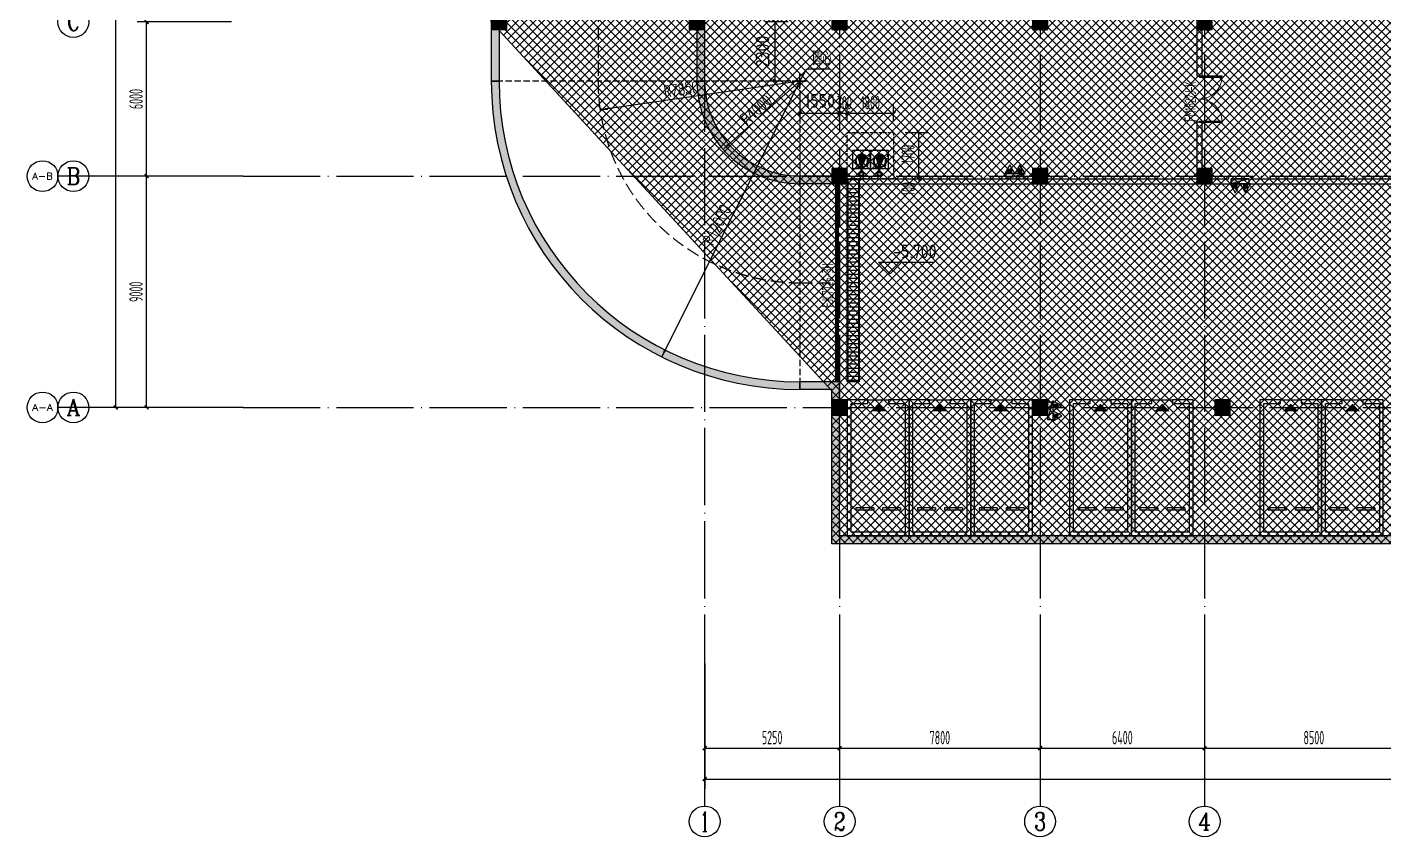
# Model space of a CAD drawing. Extents: x -473190 to 2138458, y -81875 to 2633646.
# Drawn here: x 892098 to 944880, y -65515 to -34010 of the extents above; entities that cross this region are included whole.
import ezdxf
from ezdxf.enums import TextEntityAlignment as Align

# ---------------------------------------------------------------- set-up
doc = ezdxf.new("R2010")
doc.units = 0
doc.header["$LTSCALE"] = 1000
for name, pattern in [('DASH', [0.35, 0.25, -0.1]), ('DOTE', [2.42, 2, -0.2, 0.02, -0.2]), ('排水', [1.1, 1, -0.1])]:
    doc.linetypes.add(name, pattern=pattern)
for name, color, linetype in [('00-停车位', 67, 'Continuous'), ('03小品', 2, 'Continuous'), ('A-COLUMN', 2, 'Continuous'), ('A-WALL', 2, 'Continuous'), ('A-WINDOW', 4, 'Continuous'), ('AXIS', 3, 'Continuous'), ('AXIS_TEXT', 7, 'Continuous'), ('DIM_ELEV', 3, 'Continuous'), ('DIM_LEAD', 3, 'Continuous'), ('DOOR_FIRE', 4, 'Continuous'), ('DOOR_FIRE_TEXT', 7, 'Continuous'), ('DOTE', 1, 'DOTE'), ('PROMPT', 1, 'Continuous'), ('PUB_DIM', 3, 'Continuous'), ('PUB_HATCH', 8, 'Continuous'), ('PUB_TEXT', 7, 'Continuous'), ('W-EQUIP_消火栓', 7, 'Continuous'), ('W-EQUIP_灭火器', 7, 'Continuous'), ('集水坑', 4, 'Continuous'), ('雨棚投影', 147, 'Continuous')]:
    doc.layers.add(name, color=color, linetype=linetype)
doc.layers.add('GPS-污水', color=2, linetype='排水', lineweight=40)
doc.styles.add('8B2_02', font='tssdeng.shx', dxfattribs={"width": 0.6, "bigfont": 'TSSDCHN.shx'})
doc.styles.add('_TCH_AXIS', font='COMPLEX', dxfattribs={"bigfont": 'GBCBIG'})
doc.styles.add('_TCH_DIM', font='SIMPLEX', dxfattribs={"bigfont": 'GBCBIG'})
doc.styles.add('_TCH_DIM_T3', font='tssdeng.shx', dxfattribs={"width": 0.564706, "bigfont": '@@@tssdchn.shx'})
doc.styles.add('_TCH_WINDOW', font='tssdeng.shx', dxfattribs={"width": 0.8, "height": 3.5, "bigfont": 'tssdchn.shx'})
doc.styles.add('COMPLEX', font='COMPLEX.shx', dxfattribs={"width": 0.65})
doc.styles.get("Standard").update_dxf_attribs({"font": 'gbenor.shx', "bigfont": 'gbcbig.shx'})
doc.styles.add('STANDARD_T3', font='gbenor.shx', dxfattribs={"bigfont": 'gbcbig.shx'})
doc.dimstyles.new('_TCH_ARCH&&150', dxfattribs={"dimtxt": 525, "dimasz": 150, "dimexe": 375, "dimexo": 450, "dimgap": 150, "dimtad": 1, "dimdec": 0, "dimzin": 0, "dimdsep": 46, "dimtxsty": '_TCH_DIM_T3', "dimblk": 'ARCHTICK', "dimcen": 0.09, "dimclrt": 7, "dimazin": 2, "dimtfac": 1, "dimtdec": 0, "dimtix": 1, "dimtmove": 2, "dimatfit": 3, "dimfxl": 0, "dimtolj": 1, "dimtzin": 0, "dimarcsym": 0})
doc.dimstyles.new('STANDARD&&150', dxfattribs={"dimtxt": 525, "dimasz": 150, "dimexe": 375, "dimexo": 450, "dimgap": 225, "dimtad": 1, "dimdec": 0, "dimzin": 0, "dimdsep": 46, "dimtxsty": 'STANDARD_T3', "dimblk": 'ARCHTICK', "dimcen": 0.09, "dimadec": 0, "dimazin": 0, "dimtfac": 1, "dimtdec": 0, "dimtix": 1, "dimtmove": 2, "dimatfit": 3, "dimfxl": 0, "dimtolj": 1, "dimtzin": 0, "dimarcsym": 0})

# ---------------------------------------------------------------- blocks, each defined once
blk = doc.blocks.new('车位2400x5300')
at = {"layer": '00-停车位', "color": 251}
for p, q in [((-875, -1000), (-175, -1000)), ((-875, -1100), (-875, -1000)), ((-175, -1100), (-175, -1000)), ((175, -1000), (875, -1000)), ((175, -1100), (175, -1000)), ((875, -1100), (875, -1000)), ((-875, -1100), (-175, -1100)), ((175, -1100), (875, -1100)), ((400, -5300), (-400, -5300))]:
    blk.add_line(p, q, dxfattribs=at)
blk.add_lwpolyline([(400, -5150), (400, -5300), (1200, -5300), (1200, 0), (-1200, 0), (-1200, -5300), (-400, -5300), (-400, -5150), (-1050, -5150), (-1050, -150), (1050, -150), (1050, -5150), (400, -5150)], dxfattribs=at)
blk.add_lwpolyline([(0, -5150, 0, 600, 0), (0, -4850, 600, 600, 0)], format="xyseb", dxfattribs=at)
blk = doc.blocks.new('坡道')
at = {"layer": '雨棚投影', "linetype": 'DASH', "lineweight": -3, "ltscale": 2}
blk.add_lwpolyline([(-138368, -493850), (-111768, -493850, 0.414214), (-103918, -486000), (-103918, -484450)], format="xyb", dxfattribs=at)
blk = doc.blocks.new('$SB01_1')
h = blk.add_hatch(color=256)
h.dxf.hatch_style = 1
h.paths.add_polyline_path([(-0.38, -0.32), (0.5, 0), (-0.38, 0.32)])
h.paths.add_polyline_path([(0, 0), (0, 0), (0, 0), (0, 0)], flags=24)
h.paths.add_polyline_path([(0, 0), (0, 0), (0, 0), (0, 0)], flags=24)
h.paths.add_polyline_path([(0, 0), (0, 0), (0, 0), (0, 0)], flags=24)
for p, q in [((0.5, 0), (-0.38, 0.32)), ((-0.38, 0.32), (-0.38, -0.32)), ((0.5, 0), (-0.38, -0.32))]:
    blk.add_line(p, q)
blk.add_circle((0, 0), 0.5)
at = {"flags": 1}
for tag in ['UNIT', 'WHAT', 'SPEC']:
    blk.add_attdef(tag, (0, 0), '', height=0.001, dxfattribs=at)
blk = doc.blocks.new('_ArchTick')
at = {"color": 0, "linetype": 'ByBlock', "const_width": 0.4}
blk.add_lwpolyline([(-0.5, -0.5), (0.5, 0.5)], dxfattribs=at)
blk = doc.blocks.new('*D5283')
at = {"layer": 'Defpoints', "color": 0, "transparency": 16777216}
for p in [(19584, -224418), (19584, -224518), (20560, -224418)]:
    blk.add_point(p, dxfattribs=at)
at = {"layer": 'PUB_DIM', "color": 0, "lineweight": -2, "transparency": 16777216}
for p, q in [((20560, -224418), (20560, -224268)), ((20034, -224418), (20935, -224418)), ((20034, -224518), (20935, -224518)), ((20560, -224518), (20560, -224418)), ((20560, -224518), (20560, -224668))]:
    blk.add_line(p, q, dxfattribs=at)
at = {"layer": 'PUB_DIM', "color": 0, "lineweight": -2, "transparency": 16777216, "xscale": 150, "yscale": 150, "zscale": 150}
for p, rotation in [((20560, -224418), 270), ((20560, -224518), 90)]:
    blk.add_blockref('_ArchTick', p, dxfattribs=dict(at, rotation=rotation))
at = {"layer": 'PUB_DIM', "color": 7, "transparency": 16777216, "insert": (20148, -224911), "char_height": 525, "attachment_point": 5, "rotation": 90, "style": '_TCH_DIM_T3'}
blk.add_mtext('\\A1;100', dxfattribs=at)
blk = doc.blocks.new('*D5284')
at = {"layer": 'Defpoints', "color": 0, "transparency": 16777216}
for p in [(19584, -222718), (20560, -222718), (19584, -224418)]:
    blk.add_point(p, dxfattribs=at)
at = {"layer": 'PUB_DIM', "color": 0, "lineweight": -2, "transparency": 16777216}
for p, q in [((20034, -222718), (20935, -222718)), ((20560, -224418), (20560, -222718)), ((20034, -224418), (20935, -224418))]:
    blk.add_line(p, q, dxfattribs=at)
at = {"layer": 'PUB_DIM', "color": 0, "lineweight": -2, "transparency": 16777216, "xscale": 150, "yscale": 150, "zscale": 150}
for p, rotation in [((20560, -222718), 90), ((20560, -224418), 270)]:
    blk.add_blockref('_ArchTick', p, dxfattribs=dict(at, rotation=rotation))
at = {"layer": 'PUB_DIM', "color": 7, "transparency": 16777216, "insert": (20148, -223568), "char_height": 525, "attachment_point": 5, "rotation": 90, "style": '_TCH_DIM_T3'}
blk.add_mtext('\\A1;1700', dxfattribs=at)
blk = doc.blocks.new('*D5285')
at = {"layer": 'Defpoints', "color": 0, "transparency": 16777216}
for p in [(17784, -221974), (17484, -222718), (17784, -222718)]:
    blk.add_point(p, dxfattribs=at)
at = {"layer": 'PUB_DIM', "color": 0, "lineweight": -2, "transparency": 16777216}
for p, q in [((17484, -222268), (17484, -221599)), ((17784, -222268), (17784, -221599)), ((17484, -221974), (17334, -221974)), ((17484, -221974), (17784, -221974)), ((17784, -221974), (17934, -221974))]:
    blk.add_line(p, q, dxfattribs=at)
at = {"layer": 'PUB_DIM', "color": 0, "lineweight": -2, "transparency": 16777216, "xscale": 150, "yscale": 150, "zscale": 150}
blk.add_blockref('_ArchTick', (17484, -221974), dxfattribs=at)
at = {"layer": 'PUB_DIM', "color": 0, "lineweight": -2, "transparency": 16777216, "xscale": 150, "yscale": 150, "zscale": 150, "rotation": 180}
blk.add_blockref('_ArchTick', (17784, -221974), dxfattribs=at)
at = {"layer": 'PUB_DIM', "color": 7, "transparency": 16777216, "insert": (17666, -221561), "char_height": 525, "attachment_point": 5, "style": '_TCH_DIM_T3'}
blk.add_mtext('\\A1;300', dxfattribs=at)
blk = doc.blocks.new('*D5286')
at = {"layer": 'Defpoints', "color": 0, "transparency": 16777216}
for p in [(19584, -221974), (17784, -222718), (19584, -222718)]:
    blk.add_point(p, dxfattribs=at)
at = {"layer": 'PUB_DIM', "color": 0, "lineweight": -2, "transparency": 16777216}
for p, q in [((17784, -222268), (17784, -221599)), ((19584, -222268), (19584, -221599)), ((17784, -221974), (19584, -221974))]:
    blk.add_line(p, q, dxfattribs=at)
at = {"layer": 'PUB_DIM', "color": 0, "lineweight": -2, "transparency": 16777216, "xscale": 150, "yscale": 150, "zscale": 150, "rotation": 180}
blk.add_blockref('_ArchTick', (17784, -221974), dxfattribs=at)
at = {"layer": 'PUB_DIM', "color": 0, "lineweight": -2, "transparency": 16777216, "xscale": 150, "yscale": 150, "zscale": 150}
blk.add_blockref('_ArchTick', (19584, -221974), dxfattribs=at)
at = {"layer": 'PUB_DIM', "color": 7, "transparency": 16777216, "insert": (18684, -221561), "char_height": 525, "attachment_point": 5, "style": '_TCH_DIM_T3'}
blk.add_mtext('\\A1;1800', dxfattribs=at)
blk = doc.blocks.new('$TwtSys$00000434')
for p, q in [((-0.5, 0.5), (-0.5, -0.5)), ((-0.5, -0.5), (0.5, 0.5)), ((0.5, 0.5), (-0.5, 0.5)), ((0.5, -0.5), (0.5, 0.5)), ((-0.5, -0.5), (0.5, -0.5))]:
    blk.add_line(p, q)
blk.add_solid([(0.5, -0.5), (0.5, 0.5), (-0.5, -0.5)])
blk = doc.blocks.new('$TwtSys$00000546')
h = blk.add_hatch()
h.set_pattern_fill('ANSI31', color=256, scale=200, style=0)
h.set_pattern_definition([(45, (-38543.802, -6670.83), (-17.67767, 17.67767), [])])
h.paths.add_polyline_path([(-65, 174), (65, 174), (65, 44), (-65, 44)])
for points in [[(0, 344), (-198, 0), (198, 0)], [(-65, 174), (65, 174), (65, 44), (-65, 44)]]:
    blk.add_lwpolyline(points, close=True)
blk = doc.blocks.new('_AXISO')
blk.add_circle((0, 0), 0.5)
at = {"layer": 'AXIS_TEXT', "style": 'COMPLEX', "width": 1.041667}
blk.add_attdef('A', text='', height=0.56, dxfattribs=at).set_placement((-0.25, -0.28), (0.25, -0.28), align=Align.FIT)
blk = doc.blocks.new('ADFASDF')
h = blk.add_hatch()
h.set_pattern_fill('ANSI37', color=8, scale=150)
h.set_pattern_definition([(45, (0, 0), (-168.3798, 168.3798), []), (135, (0, 0), (-168.3798, -168.3798), [])])
h.paths.add_polyline_path([(521397, 239186), (521397, 224886), (539697, 224886), (539697, 169261), (524947, 169261), (524947, 171211), (527822, 171211), (527922, 176611), (501318, 176611), (501125, 109884), (530547, 109887), (530547, 107449), (538188, 100503), (536147, 98236), (540086, 94690), (517812, 69953), (517812, 59790), (482108, 20136), (405247, 20136), (405247, 26086), (391997, 40436), (391997, 64736), (399997, 64738), (399997, 239186), (409022, 239186)])
blk.add_lwpolyline([(539697, 224886), (539697, 169261), (524947, 169261), (524947, 171211), (527822, 171211), (527922, 176611), (501318, 176611), (501125, 109884), (530547, 109887), (530547, 107449), (538188, 100503), (536147, 98236), (540086, 94690), (517812, 69953), (517812, 59790), (482108, 20136), (405247, 20136), (405247, 26086), (391997, 40436), (391997, 64736), (399997, 64738), (399997, 239186)])
blk = doc.blocks.new('*D1825')
at = {"layer": 'AXIS', "color": 0, "lineweight": -2, "transparency": 16777216}
for p, q in [((900048, -39808), (896373, -39808)), ((896748, -48808), (896748, -39808)), ((900048, -48808), (896373, -48808))]:
    blk.add_line(p, q, dxfattribs=at)
at = {"layer": 'Defpoints', "color": 0, "transparency": 16777216}
for p in [(896748, -39808), (900498, -39808), (900498, -48808)]:
    blk.add_point(p, dxfattribs=at)
at = {"layer": 'AXIS', "color": 0, "lineweight": -2, "transparency": 16777216, "xscale": 150, "yscale": 150, "zscale": 150}
for p, rotation in [((896748, -39808), 90), ((896748, -48808), 270)]:
    blk.add_blockref('_ArchTick', p, dxfattribs=dict(at, rotation=rotation))
at = {"layer": 'AXIS', "color": 7, "transparency": 16777216, "insert": (896336, -44308), "char_height": 525, "attachment_point": 5, "rotation": 90, "style": '_TCH_DIM_T3'}
blk.add_mtext('\\A1;9000', dxfattribs=at)
blk = doc.blocks.new('*D1826')
at = {"layer": 'AXIS', "color": 0, "lineweight": -2, "transparency": 16777216}
for p, q in [((900048, -33808), (896373, -33808)), ((896748, -39808), (896748, -33808)), ((900048, -39808), (896373, -39808))]:
    blk.add_line(p, q, dxfattribs=at)
at = {"layer": 'Defpoints', "color": 0, "transparency": 16777216}
for p in [(896748, -33808), (900498, -33808), (900498, -39808)]:
    blk.add_point(p, dxfattribs=at)
at = {"layer": 'AXIS', "color": 0, "lineweight": -2, "transparency": 16777216, "xscale": 150, "yscale": 150, "zscale": 150}
for p, rotation in [((896748, -33808), 90), ((896748, -39808), 270)]:
    blk.add_blockref('_ArchTick', p, dxfattribs=dict(at, rotation=rotation))
at = {"layer": 'AXIS', "color": 7, "transparency": 16777216, "insert": (896336, -36808), "char_height": 525, "attachment_point": 5, "rotation": 90, "style": '_TCH_DIM_T3'}
blk.add_mtext('\\A1;6000', dxfattribs=at)
blk = doc.blocks.new('*D1849')
at = {"layer": 'AXIS', "color": 0, "lineweight": -2, "transparency": 16777216}
for p, q in [((900048, 159642), (895173, 159642)), ((895548, -48808), (895548, 159642)), ((900048, -48808), (895173, -48808))]:
    blk.add_line(p, q, dxfattribs=at)
at = {"layer": 'Defpoints', "color": 0, "transparency": 16777216}
for p in [(895548, 159642), (900498, 159642), (900498, -48808)]:
    blk.add_point(p, dxfattribs=at)
at = {"layer": 'AXIS', "color": 0, "lineweight": -2, "transparency": 16777216, "xscale": 150, "yscale": 150, "zscale": 150}
for p, rotation in [((895548, 159642), 90), ((895548, -48808), 270)]:
    blk.add_blockref('_ArchTick', p, dxfattribs=dict(at, rotation=rotation))
at = {"layer": 'AXIS', "color": 7, "transparency": 16777216, "insert": (895136, 55417), "char_height": 525, "attachment_point": 5, "rotation": 90, "style": '_TCH_DIM_T3'}
blk.add_mtext('\\A1;208450', dxfattribs=at)
blk = doc.blocks.new('*D1850')
at = {"layer": 'AXIS', "color": 0, "lineweight": -2, "transparency": 16777216}
for p, q in [((918457, -58765), (918457, -63640)), ((1119857, -58765), (1119857, -63640)), ((918457, -63265), (1119857, -63265))]:
    blk.add_line(p, q, dxfattribs=at)
at = {"layer": 'Defpoints', "color": 0, "transparency": 16777216}
for p in [(918457, -58315), (1119857, -58315), (1119857, -63265)]:
    blk.add_point(p, dxfattribs=at)
at = {"layer": 'AXIS', "color": 0, "lineweight": -2, "transparency": 16777216, "xscale": 150, "yscale": 150, "zscale": 150, "rotation": 180}
blk.add_blockref('_ArchTick', (918457, -63265), dxfattribs=at)
at = {"layer": 'AXIS', "color": 0, "lineweight": -2, "transparency": 16777216, "xscale": 150, "yscale": 150, "zscale": 150}
blk.add_blockref('_ArchTick', (1119857, -63265), dxfattribs=at)
at = {"layer": 'AXIS', "color": 7, "transparency": 16777216, "insert": (1019157, -62853), "char_height": 525, "attachment_point": 5, "style": '_TCH_DIM_T3'}
blk.add_mtext('\\A1;201400', dxfattribs=at)
blk = doc.blocks.new('*D1883')
at = {"layer": 'AXIS', "color": 0, "lineweight": -2, "transparency": 16777216}
for p, q in [((918457, -58765), (918457, -62440)), ((923707, -58765), (923707, -62440)), ((918457, -62065), (923707, -62065))]:
    blk.add_line(p, q, dxfattribs=at)
at = {"layer": 'Defpoints', "color": 0, "transparency": 16777216}
for p in [(918457, -58315), (923707, -58315), (923707, -62065)]:
    blk.add_point(p, dxfattribs=at)
at = {"layer": 'AXIS', "color": 0, "lineweight": -2, "transparency": 16777216, "xscale": 150, "yscale": 150, "zscale": 150, "rotation": 180}
blk.add_blockref('_ArchTick', (918457, -62065), dxfattribs=at)
at = {"layer": 'AXIS', "color": 0, "lineweight": -2, "transparency": 16777216, "xscale": 150, "yscale": 150, "zscale": 150}
blk.add_blockref('_ArchTick', (923707, -62065), dxfattribs=at)
at = {"layer": 'AXIS', "color": 7, "transparency": 16777216, "insert": (921082, -61653), "char_height": 525, "attachment_point": 5, "style": '_TCH_DIM_T3'}
blk.add_mtext('\\A1;5250', dxfattribs=at)
blk = doc.blocks.new('*D1884')
at = {"layer": 'AXIS', "color": 0, "lineweight": -2, "transparency": 16777216}
for p, q in [((923707, -58765), (923707, -62440)), ((931507, -58765), (931507, -62440)), ((923707, -62065), (931507, -62065))]:
    blk.add_line(p, q, dxfattribs=at)
at = {"layer": 'Defpoints', "color": 0, "transparency": 16777216}
for p in [(923707, -58315), (931507, -58315), (931507, -62065)]:
    blk.add_point(p, dxfattribs=at)
at = {"layer": 'AXIS', "color": 0, "lineweight": -2, "transparency": 16777216, "xscale": 150, "yscale": 150, "zscale": 150, "rotation": 180}
blk.add_blockref('_ArchTick', (923707, -62065), dxfattribs=at)
at = {"layer": 'AXIS', "color": 0, "lineweight": -2, "transparency": 16777216, "xscale": 150, "yscale": 150, "zscale": 150}
blk.add_blockref('_ArchTick', (931507, -62065), dxfattribs=at)
at = {"layer": 'AXIS', "color": 7, "transparency": 16777216, "insert": (927607, -61653), "char_height": 525, "attachment_point": 5, "style": '_TCH_DIM_T3'}
blk.add_mtext('\\A1;7800', dxfattribs=at)
blk = doc.blocks.new('*D1885')
at = {"layer": 'AXIS', "color": 0, "lineweight": -2, "transparency": 16777216}
for p, q in [((931507, -58765), (931507, -62440)), ((937907, -58765), (937907, -62440)), ((931507, -62065), (937907, -62065))]:
    blk.add_line(p, q, dxfattribs=at)
at = {"layer": 'Defpoints', "color": 0, "transparency": 16777216}
for p in [(931507, -58315), (937907, -58315), (937907, -62065)]:
    blk.add_point(p, dxfattribs=at)
at = {"layer": 'AXIS', "color": 0, "lineweight": -2, "transparency": 16777216, "xscale": 150, "yscale": 150, "zscale": 150, "rotation": 180}
blk.add_blockref('_ArchTick', (931507, -62065), dxfattribs=at)
at = {"layer": 'AXIS', "color": 0, "lineweight": -2, "transparency": 16777216, "xscale": 150, "yscale": 150, "zscale": 150}
blk.add_blockref('_ArchTick', (937907, -62065), dxfattribs=at)
at = {"layer": 'AXIS', "color": 7, "transparency": 16777216, "insert": (934707, -61653), "char_height": 525, "attachment_point": 5, "style": '_TCH_DIM_T3'}
blk.add_mtext('\\A1;6400', dxfattribs=at)
blk = doc.blocks.new('*D1886')
at = {"layer": 'AXIS', "color": 0, "lineweight": -2, "transparency": 16777216}
for p, q in [((937907, -58765), (937907, -62440)), ((946407, -58765), (946407, -62440)), ((937907, -62065), (946407, -62065))]:
    blk.add_line(p, q, dxfattribs=at)
at = {"layer": 'Defpoints', "color": 0, "transparency": 16777216}
for p in [(937907, -58315), (946407, -58315), (946407, -62065)]:
    blk.add_point(p, dxfattribs=at)
at = {"layer": 'AXIS', "color": 0, "lineweight": -2, "transparency": 16777216, "xscale": 150, "yscale": 150, "zscale": 150, "rotation": 180}
blk.add_blockref('_ArchTick', (937907, -62065), dxfattribs=at)
at = {"layer": 'AXIS', "color": 0, "lineweight": -2, "transparency": 16777216, "xscale": 150, "yscale": 150, "zscale": 150}
blk.add_blockref('_ArchTick', (946407, -62065), dxfattribs=at)
at = {"layer": 'AXIS', "color": 7, "transparency": 16777216, "insert": (942157, -61653), "char_height": 525, "attachment_point": 5, "style": '_TCH_DIM_T3'}
blk.add_mtext('\\A1;8500', dxfattribs=at)
blk = doc.blocks.new('*D1912')
at = {"layer": 'AXIS', "color": 0, "lineweight": -2, "transparency": 16777216}
for p, q in [((900048, -39808), (896373, -39808)), ((896748, -48808), (896748, -39808)), ((900048, -48808), (896373, -48808))]:
    blk.add_line(p, q, dxfattribs=at)
at = {"layer": 'Defpoints', "color": 0, "transparency": 16777216}
for p in [(896748, -39808), (900498, -39808), (900498, -48808)]:
    blk.add_point(p, dxfattribs=at)
at = {"layer": 'AXIS', "color": 0, "lineweight": -2, "transparency": 16777216, "xscale": 150, "yscale": 150, "zscale": 150}
for p, rotation in [((896748, -39808), 90), ((896748, -48808), 270)]:
    blk.add_blockref('_ArchTick', p, dxfattribs=dict(at, rotation=rotation))
at = {"layer": 'AXIS', "color": 7, "transparency": 16777216, "insert": (896336, -44308), "char_height": 525, "attachment_point": 5, "rotation": 90, "style": '_TCH_DIM_T3'}
blk.add_mtext('\\A1;9000', dxfattribs=at)
blk = doc.blocks.new('*D1913')
at = {"layer": 'AXIS', "color": 0, "lineweight": -2, "transparency": 16777216}
for p, q in [((900048, -33808), (896373, -33808)), ((896748, -39808), (896748, -33808)), ((900048, -39808), (896373, -39808))]:
    blk.add_line(p, q, dxfattribs=at)
at = {"layer": 'Defpoints', "color": 0, "transparency": 16777216}
for p in [(896748, -33808), (900498, -33808), (900498, -39808)]:
    blk.add_point(p, dxfattribs=at)
at = {"layer": 'AXIS', "color": 0, "lineweight": -2, "transparency": 16777216, "xscale": 150, "yscale": 150, "zscale": 150}
for p, rotation in [((896748, -33808), 90), ((896748, -39808), 270)]:
    blk.add_blockref('_ArchTick', p, dxfattribs=dict(at, rotation=rotation))
at = {"layer": 'AXIS', "color": 7, "transparency": 16777216, "insert": (896336, -36808), "char_height": 525, "attachment_point": 5, "rotation": 90, "style": '_TCH_DIM_T3'}
blk.add_mtext('\\A1;6000', dxfattribs=at)
blk = doc.blocks.new('*D1936')
at = {"layer": 'AXIS', "color": 0, "lineweight": -2, "transparency": 16777216}
for p, q in [((900048, 152192), (895173, 152192)), ((895548, -48808), (895548, 152192)), ((900048, -48808), (895173, -48808))]:
    blk.add_line(p, q, dxfattribs=at)
at = {"layer": 'Defpoints', "color": 0, "transparency": 16777216}
for p in [(895548, 152192), (900498, 152192), (900498, -48808)]:
    blk.add_point(p, dxfattribs=at)
at = {"layer": 'AXIS', "color": 0, "lineweight": -2, "transparency": 16777216, "xscale": 150, "yscale": 150, "zscale": 150}
for p, rotation in [((895548, 152192), 90), ((895548, -48808), 270)]:
    blk.add_blockref('_ArchTick', p, dxfattribs=dict(at, rotation=rotation))
at = {"layer": 'AXIS', "color": 7, "transparency": 16777216, "insert": (895136, 51692), "char_height": 525, "attachment_point": 5, "rotation": 90, "style": '_TCH_DIM_T3'}
blk.add_mtext('\\A1;201000', dxfattribs=at)
blk = doc.blocks.new('*D1989')
at = {"layer": 'Defpoints', "color": 0, "transparency": 16777216}
for p in [(922157, -36108), (923707, -36108), (923707, -37363)]:
    blk.add_point(p, dxfattribs=at)
at = {"layer": 'PUB_DIM', "color": 0, "lineweight": -2, "transparency": 16777216}
for p, q in [((922157, -36558), (922157, -37738)), ((923707, -36558), (923707, -37738)), ((922157, -37363), (923707, -37363))]:
    blk.add_line(p, q, dxfattribs=at)
at = {"layer": 'PUB_DIM', "color": 0, "lineweight": -2, "transparency": 16777216, "xscale": 150, "yscale": 150, "zscale": 150, "rotation": 180}
blk.add_blockref('_ArchTick', (922157, -37363), dxfattribs=at)
at = {"layer": 'PUB_DIM', "color": 0, "lineweight": -2, "transparency": 16777216, "xscale": 150, "yscale": 150, "zscale": 150}
blk.add_blockref('_ArchTick', (923707, -37363), dxfattribs=at)
at = {"layer": 'PUB_DIM', "color": 0, "transparency": 16777216, "insert": (922932, -36876), "char_height": 525, "attachment_point": 5, "style": 'STANDARD_T3'}
blk.add_mtext('\\A1;1550', dxfattribs=at)
blk = doc.blocks.new('*D1990')
at = {"layer": 'Defpoints', "color": 0, "transparency": 16777216}
for p in [(921194, -33808), (922157, -33808), (922157, -36108)]:
    blk.add_point(p, dxfattribs=at)
at = {"layer": 'PUB_DIM', "color": 0, "lineweight": -2, "transparency": 16777216}
for p, q in [((921707, -33808), (920819, -33808)), ((921194, -36108), (921194, -33808)), ((921707, -36108), (920819, -36108))]:
    blk.add_line(p, q, dxfattribs=at)
at = {"layer": 'PUB_DIM', "color": 0, "lineweight": -2, "transparency": 16777216, "xscale": 150, "yscale": 150, "zscale": 150}
for p, rotation in [((921194, -33808), 90), ((921194, -36108), 270)]:
    blk.add_blockref('_ArchTick', p, dxfattribs=dict(at, rotation=rotation))
at = {"layer": 'PUB_DIM', "color": 0, "transparency": 16777216, "insert": (920707, -34958), "char_height": 525, "attachment_point": 5, "rotation": 90, "style": 'STANDARD_T3'}
blk.add_mtext('\\A1;2300', dxfattribs=at)
blk = doc.blocks.new('$DorLib2D$00000213')
at = {"color": 0, "linetype": 'DASH', "const_width": 0.02}
blk.add_lwpolyline([(0.5, 0), (-0.5, 0)], dxfattribs=at)
blk = doc.blocks.new('$DorLib2D$00000002')
for p, q in [((-0.5, 0), (-0.5, 0.4875)), ((-0.475, 0.4875), (-0.5, 0.4875)), ((-0.475, 0), (-0.475, 0.4875)), ((0.475, 0), (0.475, 0.4875)), ((0.475, 0.4875), (0.5, 0.4875)), ((0.5, 0), (0.5, 0.4875)), ((-0.5, 0), (-0.475, 0)), ((0.5, 0), (0.475, 0))]:
    blk.add_line(p, q)
at = {"lineweight": 13}
for centre, start, end in [((-0.4875, 0), 0, 88.53072), ((0.4875, 0), 91.46928, 180)]:
    blk.add_arc(centre, 0.4875, start, end, dxfattribs=at)
blk = doc.blocks.new('_FZH')
blk.add_lwpolyline([(-0.5, -0.5), (0.5, -0.5), (0.5, 0.5), (-0.5, 0.5)], close=True)
at = {"layer": 'PUB_HATCH'}
blk.add_solid([(-0.5, -0.5), (0.5, -0.5), (-0.5, 0.5), (0.5, 0.5)], dxfattribs=at)
blk = doc.blocks.new('A$C3672542B')
at = {"layer": '03小品'}
h = blk.add_hatch(dxfattribs=at)
h.set_pattern_fill('ANSI31', color=8, scale=100, angle=495, style=0)
h.set_pattern_definition([(180, (-748962.22, 2860549.76), (-1e-13, -158.75), [])])
h.paths.add_polyline_path([(17813.7, -232388.2), (18213.7, -232388.2), (18213.7, -224748.2), (17813.7, -224748.2)])
at = {"layer": '03小品', "color": 4}
blk.add_lwpolyline([(18243.7, -226051.2), (18243.7, -232418.2), (17783.7, -232418.2), (17783.7, -224518.2), (18243.7, -224518.2), (18243.7, -226051.2)], dxfattribs=at)
blk.add_lwpolyline([(18213.7, -226051.2), (18213.7, -232388.2), (17813.7, -232388.2), (17813.7, -224548.2), (18213.7, -224548.2)], close=True, dxfattribs=at)
at = {"layer": 'GPS-污水', "linetype": '排水'}
for p, q in [((18333.7, -224263.2), (18333.7, -224061.4)), ((19033.7, -224263.2), (19033.7, -224061.4))]:
    blk.add_line(p, q, dxfattribs=at)
for centre in [(18333.7, -224338.2), (19033.7, -224338.2)]:
    blk.add_circle(centre, 75, dxfattribs=at)
at = {"layer": '集水坑', "linetype": 'DASH', "ltscale": 0.5}
blk.add_lwpolyline([(17783.7, -222718.2), (19583.7, -222718.2), (19583.7, -224518.2), (17783.7, -224518.2)], close=True, dxfattribs=at)
at = {"layer": '集水坑', "linetype": 'Continuous', "ltscale": 0.5}
for points in [[(18683.7, -223418.2), (17983.7, -223418.2), (17983.7, -224118.2), (18683.7, -224118.2)], [(19383.7, -223418.2), (18683.7, -223418.2), (18683.7, -224118.2), (19383.7, -224118.2)]]:
    blk.add_lwpolyline(points, close=True, dxfattribs=at)
at = {"layer": '集水坑', "linetype": 'DASH', "ltscale": 0.5}
for points in [[(17983.7, -224124.2), (18579.5, -224020.1), (18683.7, -223424.2)], [(18683.7, -224118.2), (19279.5, -224014), (19383.7, -223418.2)]]:
    blk.add_lwpolyline(points, dxfattribs=at)
at = {"layer": 'GPS-污水', "linetype": '排水', "xscale": -480.0000000000002, "yscale": 480.0000000000002, "zscale": 480.0000000000002, "rotation": 86.25353747292927}
for p in [(18347.2, -223821.9, 0), (19047.2, -223821.9, 0)]:
    blk.add_blockref('$SB01_1', p, dxfattribs=at)
at = {"layer": 'PUB_DIM'}
for base, p1, p2, angle, picture, middle in [((17783.7, -221973.8), (17483.7, -222718.2), (17783.7, -222718.2), 0, '*D5285', (17665.9, -221561.3)), ((20560.1, -224418.2), (19583.7, -224518.2), (19583.7, -224418.2), 90, '*D5283', (20147.6, -224910.5))]:
    dim = blk.add_linear_dim(base=base, p1=p1, p2=p2, angle=angle, dimstyle='_TCH_ARCH&&150', dxfattribs=at)
    dim.commit()
    dim.dimension.update_dxf_attribs({"geometry": picture, "text_midpoint": middle, "dimtype": 161})
for p1, distance, picture, middle in [((17783.7, -222718.2), 744.4, '*D5286', (18683.7, -221561.3)), ((19583.7, -224418.2), -976.4, '*D5284', (20147.6, -223568.2))]:
    dim = blk.add_aligned_dim(p1=p1, p2=(19583.7, -222718.2), distance=distance, dimstyle='_TCH_ARCH&&150', dxfattribs=at)
    dim.commit()
    dim.dimension.update_dxf_attribs({"geometry": picture, "text_midpoint": middle})

msp = doc.modelspace()

# ---------------------------------------------------------------- hatches: boundary and pattern name
at = {"layer": 'PUB_HATCH'}
for points in [[(910456.7, -34107.6), (910156.7, -34107.6), (910156.7, -36107.6), (910456.7, -36107.6)], [(918456.7, -34107.6), (918156.7, -34107.6), (918156.7, -36107.6), (918456.7, -36107.6)], [(910456.7, -36107.6), (910156.7, -36107.6, 0.4142136), (922156.7, -48107.6), (922156.7, -47807.6, -0.4142136)], [(910456.7, -36107.6), (910156.7, -36107.6, 0.4142136), (922156.7, -48107.6), (922156.7, -47807.6, -0.4142136)], [(918456.7, -36107.6), (918156.7, -36107.6, 0.4142136), (922156.7, -40107.6), (922156.7, -39807.6, -0.4142136)], [(918456.7, -36107.6), (918156.7, -36107.6, 0.4142136), (922156.7, -40107.6), (922156.7, -39807.6, -0.4142136)], [(923406.7, -40107.6), (923406.7, -39807.6), (922156.7, -39807.6), (922156.7, -40107.6)], [(923406.7, -48107.6), (923706.7, -47807.6), (922156.7, -47807.6), (922156.7, -48107.6)], [(923406.7, -48507.6), (923706.7, -48507.6), (923706.7, -47807.6), (923406.7, -48107.6)], [(923706.7, -49107.6), (923406.7, -49107.6), (923406.7, -54107.6), (923706.7, -53807.6)], [(968406.7, -54107.6), (968406.7, -53807.6), (923706.7, -53807.6), (923406.7, -54107.6)]]:
    msp.add_hatch(color=256, dxfattribs=at).paths.add_polyline_path(points)

# ---------------------------------------------------------------- linework, layer by layer
at = {"linetype": 'DASH'}
for points in [[(922156.7, -36107.6), (910456.7, -36115.9)], [(922156.7, -36107.6), (922156.7, -47807.6)]]:
    msp.add_lwpolyline(points, dxfattribs=at)
at = {"layer": 'A-WALL'}
for p, q in [((910156.7, -34107.6), (910156.7, -36107.6)), ((910456.7, -34107.6), (910456.7, -36107.6)), ((918156.7, -34107.6), (918156.7, -36107.6)), ((918456.7, -34107.6), (918456.7, -36107.6)), ((937606.7, -34107.6), (937606.7, -35907.6)), ((937806.7, -35907.6), (937806.7, -34107.6)), ((910456.7, -36107.6), (910156.7, -36107.6)), ((910156.7, -36107.6), (910456.7, -36107.6)), ((918456.7, -36107.6), (918156.7, -36107.6)), ((918156.7, -36107.6), (918456.7, -36107.6)), ((937606.7, -35907.6), (937806.7, -35907.6)), ((937806.7, -37707.6), (937606.7, -37707.6)), ((937606.7, -37707.6), (937606.7, -39507.6)), ((937806.7, -39507.6), (937806.7, -37707.6)), ((922156.7, -39807.6), (922156.7, -40107.6)), ((922156.7, -40107.6), (922156.7, -39807.6)), ((923406.7, -39807.6), (922156.7, -39807.6)), ((923406.7, -40107.6), (922156.7, -40107.6)), ((924006.7, -39907.6), (931206.7, -39907.6)), ((924006.7, -40107.6), (931206.7, -40107.6)), ((931806.7, -39907.6), (937606.7, -39907.6)), ((931806.7, -40107.6), (937606.7, -40107.6)), ((938206.7, -39907.6), (938844.7, -39907.6)), ((938206.7, -40107.6), (938944.7, -40107.6)), ((938844.7, -39907.6), (938844.7, -39807.6)), ((938844.7, -39807.6), (939744.7, -39807.6)), ((938944.7, -40107.6), (938944.7, -39907.6)), ((938944.7, -39907.6), (939644.7, -39907.6)), ((939644.7, -40107.6), (939644.7, -39907.6)), ((939644.7, -40107.6), (946006.7, -40107.6)), ((939744.7, -39907.6), (939744.7, -39807.6)), ((939744.7, -39907.6), (946006.7, -39907.6)), ((923706.7, -47807.6), (922156.7, -47807.6)), ((922156.7, -47807.6), (922156.7, -48107.6)), ((922156.7, -48107.6), (922156.7, -47807.6)), ((923706.7, -47807.6), (923506.7, -47807.6)), ((923706.7, -48507.6), (923706.7, -47807.6)), ((923406.7, -48107.6), (922156.7, -48107.6)), ((923406.7, -48507.6), (923406.7, -48107.6)), ((923406.7, -54107.6), (923406.7, -49107.6)), ((923706.7, -53807.6), (923706.7, -49107.6)), ((968406.7, -53807.6), (923706.7, -53807.6)), ((968406.7, -54107.6), (923406.7, -54107.6))]:
    msp.add_line(p, q, dxfattribs=at)
for radius in [12000, 12000, 11700, 11700, 4000, 4000, 3700, 3700]:
    msp.add_arc((922156.7, -36107.6), radius, 180, 270, dxfattribs=at)
at = {"layer": 'AXIS'}
for p, q in [((900498, -39807.6), (893298, -39807.6)), ((900498, -39807.6), (894498, -39807.6)), ((900498, -48807.6), (893298, -48807.6)), ((900498, -48807.6), (894498, -48807.6)), ((918456.7, -58315.4), (918456.7, -64315.4)), ((923706.7, -58315.4), (923706.7, -64315.4)), ((931506.7, -58315.4), (931506.7, -64315.4)), ((937906.7, -58315.4), (937906.7, -64315.4))]:
    msp.add_line(p, q, dxfattribs=at)
for centre in [(893898, -33807.6), (893898, -39807.6), (893898, -48807.6)]:
    msp.add_circle(centre, 600, dxfattribs=at)
at = {"layer": 'DIM_ELEV'}
for p, q in [((925672.4, -43602.4), (925222.4, -43152.4)), ((925222.4, -43152.4), (927366.6, -43152.4)), ((925672.4, -43602.4), (926122.4, -43152.4))]:
    msp.add_line(p, q, dxfattribs=at)
at = {"layer": 'DIM_LEAD'}
for p, q in [((922156.7, -36107.6), (922426.9, -35635.4)), ((922156.7, -36332.6), (922156.7, -35882.6)), ((922426.9, -35635.4), (923344.1, -35635.4)), ((921931.7, -36107.6), (922381.7, -36107.6))]:
    msp.add_line(p, q, dxfattribs=at)
at = {"layer": 'DOTE', "color": 127, "linetype": 'DOTE', "ltscale": 1.5}
for p, q in [((918456.7, 171823.5), (918456.7, -58315.4)), ((923706.7, 171823.5), (923706.7, -58315.4)), ((931506.7, 171823.5), (931506.7, -58315.4)), ((937906.7, 171823.5), (937906.7, -58315.4))]:
    msp.add_line(p, q, dxfattribs=at)
at = {"layer": 'DOTE', "color": 16, "linetype": 'DOTE', "ltscale": 1.5}
for p, q in [((900498, -39807.6), (1024406.7, -39807.6)), ((900498, -48807.6), (1024406.7, -48807.6))]:
    msp.add_line(p, q, dxfattribs=at)
at = {"layer": 'PROMPT'}
for p, q in [((923687.7, -53826.6), (923725.7, -53788.6)), ((923687.7, -53788.6), (923725.7, -53826.6))]:
    msp.add_line(p, q, dxfattribs=at)
msp.add_lwpolyline([(923687.7, -53826.6), (923725.7, -53826.6), (923725.7, -53788.6), (923687.7, -53788.6)], close=True, dxfattribs=at)
at = {"layer": 'PUB_DIM'}
for points in [[(922156.7, -36407.6), (922156.7, -36107.6), (922156.7, -35807.6)], [(922156.7, -36107.6), (914684.3, -37186.9), (914387.3, -37229.8)], [(922156.7, -36107.6), (916920.4, -46570.5), (916786.2, -46838.8)], [(922156.7, -36107.6), (919395.1, -38570), (919171.1, -38769.7)], [(922456.7, -36107.6), (922156.7, -36107.6), (921856.7, -36107.6)]]:
    msp.add_lwpolyline(points, dxfattribs=at)
for points in [[(914684.3, -37186.9, 99, 0, 0), (914387.3, -37229.8, 0, 0, 0)], [(919395.1, -38570, 99, 0, 0), (919171.1, -38769.7, 0, 0, 0)], [(916920.4, -46570.5, 99, 0, 0), (916786.2, -46838.8, 0, 0, 0)]]:
    msp.add_lwpolyline(points, format="xyseb", dxfattribs=at)

# ---------------------------------------------------------------- block references
for name, p in [('A$C3672542B', (906223, 184610.6)), ('ADFASDF', (518159.5, -74243.9))]:
    msp.add_blockref(name, p)
at = {"rotation": 270}
msp.add_blockref('坡道', (1408157.1, -147875.2), dxfattribs=at)
at = {"layer": '00-停车位', "rotation": 180}
for p in [(925206.7, -53807.6), (927606.7, -53807.6), (930006.7, -53807.6), (933856.7, -53807.6), (936256.7, -53807.6), (941256.7, -53807.6), (943656.7, -53807.6)]:
    msp.add_blockref('车位2400x5300', p, dxfattribs=at)
at = {"layer": 'A-COLUMN', "xscale": 600, "yscale": 600, "zscale": 600, "rotation": 90}
for p in [(910456.7, -33807.6), (918156.7, -33807.6), (923706.7, -33807.6), (931506.7, -33807.6), (937906.7, -33807.6), (923706.7, -39807.6), (931506.7, -39807.6), (937906.7, -39807.6), (923706.7, -48807.6), (931506.7, -48807.6), (938606.7, -48807.6)]:
    msp.add_blockref('_FZH', p, dxfattribs=at)
at = {"layer": 'A-WINDOW'}
ref = msp.add_blockref('$DorLib2D$00000002', (937706.7, -36807.6), dxfattribs=dict(at, xscale=-1800, yscale=-1800, zscale=200, rotation=90))
ref.add_attrib('A', 'FM1822J-K', (937569.7, -37670.3), dxfattribs={"layer": 'DOOR_FIRE_TEXT', "height": 446.25, "rotation": 90, "style": '_TCH_WINDOW', "width": 0.564706})
at = {"layer": 'AXIS'}
ref = msp.add_blockref('_AXISO', (892698, -39807.6), dxfattribs=dict(at, xscale=1200, yscale=1200, zscale=1200))
ref.add_attrib('A', 'A-B', dxfattribs={"layer": 'AXIS_TEXT', "height": 261.89, "style": '_TCH_AXIS'}).set_placement((892299, -39938.6), (893097.1, -39938.6), align=Align.FIT)
ref = msp.add_blockref('_AXISO', (892698, -48807.6), dxfattribs=dict(at, xscale=1200, yscale=1200, zscale=1200))
ref.add_attrib('A', 'A-A', dxfattribs={"layer": 'AXIS_TEXT', "height": 258.24, "style": '_TCH_AXIS'}).set_placement((892298.4, -48936.8), (893097.7, -48936.8), align=Align.FIT)
ref = msp.add_blockref('_AXISO', (918456.7, -64915.4), dxfattribs=dict(at, xscale=1200, yscale=1200, zscale=1200))
ref.add_attrib('A', '1', dxfattribs={"layer": 'AXIS_TEXT', "height": 772.1, "style": '_TCH_AXIS'}).set_placement((918291.3, -65301.5), (918622.2, -65301.5), align=Align.FIT)
ref = msp.add_blockref('_AXISO', (923706.7, -64915.4), dxfattribs=dict(at, xscale=1200, yscale=1200, zscale=1200))
ref.add_attrib('A', '2', dxfattribs={"layer": 'AXIS_TEXT', "height": 698.9, "style": '_TCH_AXIS'}).set_placement((923473.7, -65264.9), (923939.7, -65264.9), align=Align.FIT)
ref = msp.add_blockref('_AXISO', (931506.7, -64915.4), dxfattribs=dict(at, xscale=1200, yscale=1200, zscale=1200))
ref.add_attrib('A', '3', dxfattribs={"layer": 'AXIS_TEXT', "height": 698.9, "style": '_TCH_AXIS'}).set_placement((931273.7, -65264.9), (931739.7, -65264.9), align=Align.FIT)
ref = msp.add_blockref('_AXISO', (937906.7, -64915.4), dxfattribs=dict(at, xscale=1200, yscale=1200, zscale=1200))
ref.add_attrib('A', '4', dxfattribs={"layer": 'AXIS_TEXT', "height": 668.2, "style": '_TCH_AXIS'}).set_placement((937652.2, -65249.5), (938161.2, -65249.5), align=Align.FIT)
at = {"layer": 'DOOR_FIRE'}
ref = msp.add_blockref('$DorLib2D$00000213', (923606.7, -43957.6), dxfattribs=dict(at, xscale=-7699.999999998778, yscale=7699.999999998778, zscale=200, rotation=90))
ref.add_attrib('A', 'FJL7726-3H', (923466.2, -44908.3), dxfattribs={"layer": 'DOOR_FIRE_TEXT', "height": 446.25, "rotation": 90, "style": '_TCH_WINDOW', "width": 0.564706})
at = {"layer": 'W-EQUIP_消火栓', "xscale": 700, "yscale": 200, "zscale": 700}
msp.add_blockref('$TwtSys$00000434', (930525.9, -39807.6), dxfattribs=at)
at = {"layer": 'W-EQUIP_消火栓', "yscale": 200, "zscale": 700}
for p, xscale, rotation in [((939294.7, -40007.6), 700, 180.0000000000075), ((931906.7, -48941.4), -700, 270)]:
    msp.add_blockref('$TwtSys$00000434', p, dxfattribs=dict(at, xscale=xscale, rotation=rotation))
at = {"layer": 'W-EQUIP_灭火器'}
for p in [(930327.5, -39707.6), (930724.3, -39707.6)]:
    msp.add_blockref('$TwtSys$00000546', p, dxfattribs=at)
for p, rotation in [((939096.3, -40107.6), 180.0000000000075), ((939493, -40107.6), 180.0000000000075), ((932006.7, -48743), 270), ((932006.7, -49139.8), 270)]:
    msp.add_blockref('$TwtSys$00000546', p, dxfattribs=dict(at, rotation=rotation))

# ---------------------------------------------------------------- texts
at = {"layer": 'AXIS_TEXT', "style": '_TCH_AXIS'}
for s, height, p, p2 in [('C', 683.5, (893653.9, -34149.4), (894142.1, -34149.4)), ('B', 652.9, (893633.8, -40134.1), (894162.3, -40134.1)), ('A', 637.8, (893624.7, -49126.5), (894171.4, -49126.5))]:
    msp.add_text(s, height=height, dxfattribs=at).set_placement(p, p2, align=Align.FIT)
at = {"layer": 'PUB_DIM', "color": 7, "style": '_TCH_DIM', "width": 0.705882}
for s, rotation, p in [('R7850', 8.21868, (916899.2, -36748.9)), ('R4000', 41.72109, (920099.3, -37835.5)), ('R12000', 63.41367, (918770.5, -42529.4))]:
    msp.add_text(s, height=446.25, rotation=rotation, dxfattribs=at).set_placement(p)
at = {"layer": 'PUB_TEXT', "style": '8B2_02', "width": 0.6}
msp.add_text('圆心', height=525, dxfattribs=at).set_placement((922645.9, -35477.9))
at = {"layer": 'PUB_TEXT'}
msp.add_text('-5.700', height=525, dxfattribs=at).set_placement((925790, -42994.9))

# ---------------------------------------------------------------- dimensions: what is measured, and where the dimension line sits
at = {"layer": 'AXIS'}
for p1, p2, distance, picture, middle in [((900498, -48807.6), (900498, 159642.4), 4950, '*D1849', (895135.5, 55417.4)), ((900498, -48807.6), (900498, 152192.4), 4950, '*D1936', (895135.5, 51692.4)), ((900498, -39807.6), (900498, -33807.6), 3750, '*D1826', (896335.5, -36807.6)), ((900498, -39807.6), (900498, -33807.6), 3750, '*D1913', (896335.5, -36807.6)), ((900498, -48807.6), (900498, -39807.6), 3750, '*D1825', (896335.5, -44307.6)), ((900498, -48807.6), (900498, -39807.6), 3750, '*D1912', (896335.5, -44307.6)), ((918456.7, -58315.4), (1119856.7, -58315.4), -4950, '*D1850', (1019156.7, -62852.9)), ((918456.7, -58315.4), (923706.7, -58315.4), -3750, '*D1883', (921081.7, -61652.9)), ((923706.7, -58315.4), (931506.7, -58315.4), -3750, '*D1884', (927606.7, -61652.9)), ((931506.7, -58315.4), (937906.7, -58315.4), -3750, '*D1885', (934706.7, -61652.9)), ((937906.7, -58315.4), (946406.7, -58315.4), -3750, '*D1886', (942156.7, -61652.9))]:
    dim = msp.add_aligned_dim(p1=p1, p2=p2, distance=distance, dimstyle='_TCH_ARCH&&150', dxfattribs=at)
    dim.commit()
    dim.dimension.update_dxf_attribs({"geometry": picture, "text_midpoint": middle})
at = {"layer": 'PUB_DIM'}
for p2, distance, picture, middle in [((922156.7, -33807.6), 962.4, '*D1990', (920706.9, -34957.6)), ((923706.7, -36107.6), -1255.6, '*D1989', (922931.7, -36875.8))]:
    dim = msp.add_aligned_dim(p1=(922156.7, -36107.6), p2=p2, distance=distance, dimstyle='STANDARD&&150', dxfattribs=at)
    dim.commit()
    dim.dimension.update_dxf_attribs({"geometry": picture, "text_midpoint": middle})

doc.saveas('drawing.dxf')
